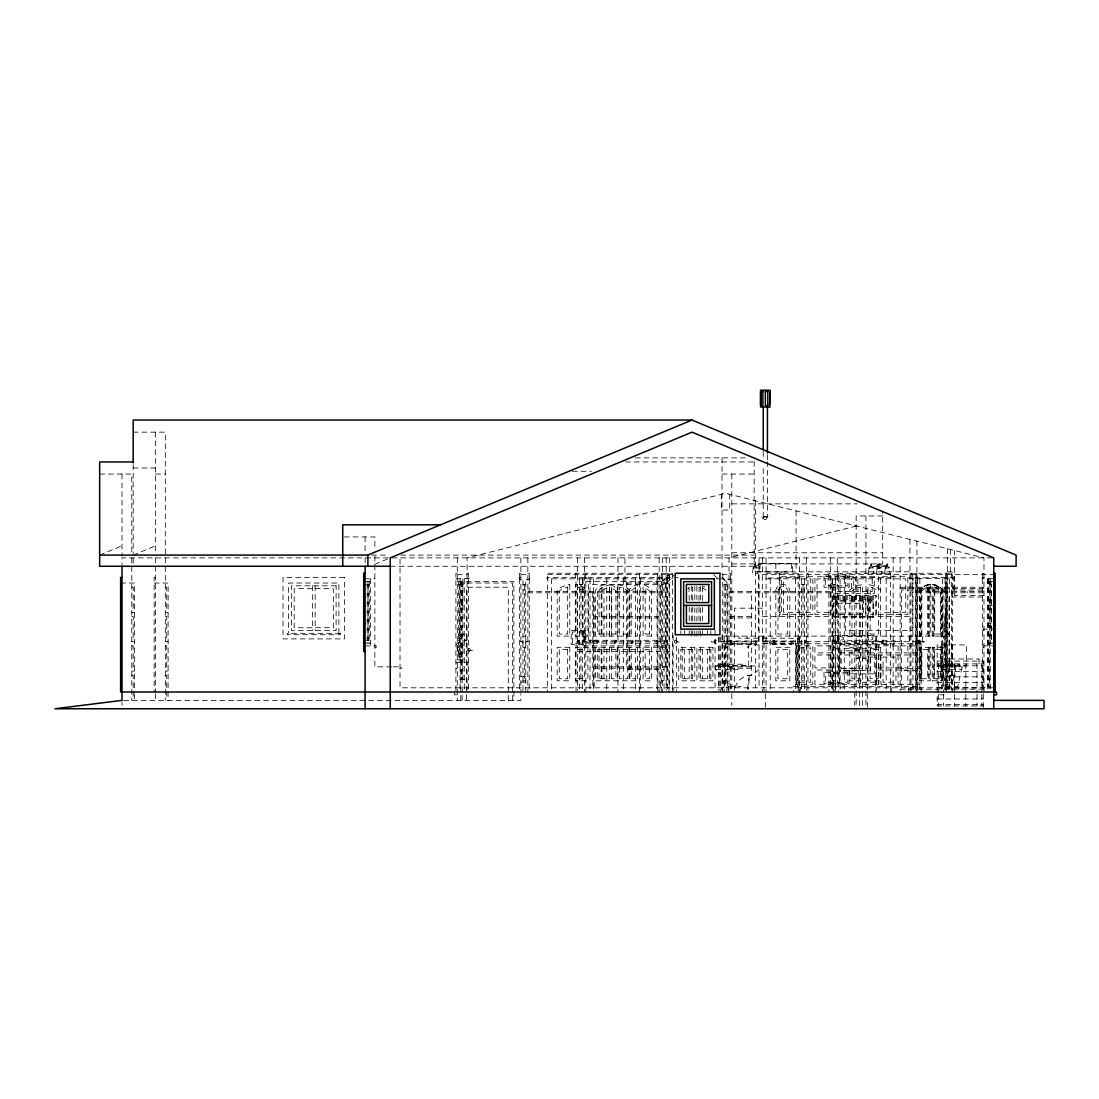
<?xml version="1.0" encoding="UTF-8"?>
<svg xmlns="http://www.w3.org/2000/svg" width="1099" height="1099" viewBox="0 0 1099 1099"><rect width="100%" height="100%" fill="white"/><g stroke="black" fill="none" stroke-linecap="round" stroke-linejoin="round"><path stroke-width="0.75" stroke-dasharray="5 3.75" d="M611.662 636.115L611.69 584.586A23.931 23.931 0 0 0 599.092 590.012L599.092 636.115M689.21 634.027L689.21 630.661M689.21 620.605L689.21 607.197M689.21 600.494L689.059 587.113A21.829 21.829 0 0 0 686.628 587.841M691.298 636.115L691.298 631.128M691.298 621.155L691.312 607.857M691.312 599.546L691.312 586.248M692.7 634.013L692.7 630.661M692.7 620.605L692.713 607.197M692.713 600.494L692.562 587.113A21.829 21.829 0 0 0 687.795 588.844M694.788 636.115L694.788 631.128M694.802 621.155L694.802 607.857M694.802 599.546L694.815 586.248M862.44 636.115L862.454 584.586A23.931 23.931 0 0 0 849.857 590.012L849.857 636.115M928.257 636.115L928.27 584.586L930.235 584.586L930.221 636.115L837.287 636.115M929.246 636.115L929.246 584.586A23.931 16.911 -90 0 0 920.344 590.012L920.344 636.115M747.444 689.197L749.367 675.239L748.488 689.197M950.237 675.239L949.22 689.197M958.699 689.197L957.875 686.408L962.284 665.98M870.861 564.611L870.381 567.015C865.201 568.897 876.947 568.897 871.782 567.015L871.301 564.611M878.98 564.611L878.499 567.015C873.334 568.897 885.066 568.897 879.901 567.015L879.42 564.611M887.099 564.611L886.618 567.015C881.453 568.897 893.199 568.897 888.019 567.015L887.539 564.611M754.793 564.13L754.477 567.015C749.175 568.897 761.195 568.897 755.892 567.015L755.411 564.611M944.989 689.197L945.813 686.408L941.417 665.98M948.629 665.623L949.055 664.236M763.242 517.835C767.871 514.607 767.871 521.063 763.242 517.835L763.242 464.973M916.772 640.195L916.772 643.217M917.019 641.418L915.673 641.83L918.998 641.885L915.233 641.706L917.253 641.995M917.761 643.217L918.984 640.195M919.973 643.217L919.973 640.195M753.213 568.004L752.417 573.705L757.939 573.705L757.156 568.004M869.103 568.004L868.32 573.705L873.842 573.705L873.046 568.004M877.222 568.004L876.439 573.705L881.961 573.705L881.178 568.004M885.354 568.004L884.558 573.705L890.08 573.705L889.297 568.004M591.592 643.217L592.457 641.706L591.592 640.195L589.833 640.195L588.968 641.706L589.833 643.217M597.169 643.217L598.048 641.706L597.169 640.195L595.424 640.195L594.559 641.706L595.424 643.217M773.902 643.217L774.768 641.706L773.902 640.195L772.157 640.195L771.278 641.706L772.157 643.217M666.159 583.033L674.539 574.653M782.103 571.851L779.315 574.653L779.315 616.553M918.791 641.349L918.791 642.05M920.948 641.459L924.122 641.885L920.948 641.953M923.902 641.349L923.902 642.05M759.011 669.648L751.51 675.239A16.76 16.76 0 0 0 734.75 689.815M720.917 689.197L724.887 686.408L741.207 686.408M466.512 640.552L466.814 640.483M520.734 641.349L520.953 641.582M527.671 641.528L527.671 641.885M577.621 641.528L577.621 641.885M584.256 641.528L584.256 641.885M659.043 641.349L659.263 641.582M665.98 641.528L665.98 641.885M729.145 641.349L729.145 641.953M799.44 641.349L799.22 641.83M806.378 641.528L806.68 641.459M857.11 658.287L857.11 658.644M864.968 658.644L864.872 658.589M99.652 555.091L122.003 545.777M133.185 555.091L155.536 545.777M374.759 564.337L388.689 558.526M635.414 587.608L631.224 590.809L631.224 634.027L635.414 634.027M460.096 631.925L459.039 632.241L459.039 635.249L460.096 635.552M856.492 526.009L729.022 557.88L729.022 690.282M458.242 640.744L459.643 640.401M910.961 577.442L910.961 578.843M946.527 578.843L946.527 577.442M455.893 578.843L469.081 578.486L468.82 577.538L467.075 577.442M520.857 577.442C516.626 576.741 520.225 581.234 522.959 578.843L522.959 691.999M525.748 691.999L525.748 578.843C528.482 581.234 532.081 576.741 527.85 577.442M639.604 578.843L640.305 578.143L639.604 577.442M661.268 578.843L661.955 578.143L661.268 577.442L547.398 577.442L546.711 578.143L547.398 578.843L667.546 578.843L668.948 577.442L678.165 577.442M672.437 577.442L671.736 578.143L672.437 578.843M722.73 578.843L723.43 578.143L722.73 577.442M726.92 691.999L726.92 578.843C729.654 581.234 733.253 576.741 729.022 577.442M798.176 577.442L797.476 578.143L798.176 578.843M830.308 577.442L828.206 578.143L828.907 578.843L828.907 691.999M890.382 578.843L891.069 578.143L890.382 577.442L840.089 577.442L838.688 578.843L838.688 691.999M983.976 577.442L982.231 577.538L981.97 578.486L995.158 578.843M792.585 563.471L759.052 563.471L792.585 563.471L792.585 571.851L759.052 571.851M133.185 432.154L165.317 432.154L165.317 554.459M635.346 457.885L747.073 457.885M625.551 461.951L754.161 461.951M133.185 468.009L155.536 468.009M572.249 471.265L591.413 471.265M99.652 474.054L131.784 474.054L131.784 554.459M155.536 474.054L165.317 474.054M722.029 474.054L754.161 474.054M731.81 503.864L857.33 503.864M882.689 515.967L856.148 515.967L856.148 708.759M344.33 536.93L374.869 536.93L374.869 549.816M731.81 552.756L882.689 552.756M371.627 555.091L388.785 555.091M400.792 555.091L754.161 555.091M992.122 557.88L122.003 557.88L122.003 564.584M731.81 563.938L882.689 563.938L882.689 511.612M759.011 564.103L757.857 565.545L755.453 566.04L759.011 568.43M754.793 564.611L755.562 564.611M390.241 566.26L754.161 566.26L754.161 458.049M753.021 567.977L757.348 567.977M868.966 567.977L873.197 567.977M877.084 567.977L881.316 567.977M885.203 567.977L889.434 567.977M759.052 568.65L758.818 563.883M755.562 571.851L909.931 571.851M947.558 571.851L951.748 571.851L954.536 574.653L993.757 574.653M457.294 573.252L455.893 573.252L455.893 691.999M467.075 573.252L468.476 573.252L468.476 577.442M520.857 573.252L519.47 573.252L519.47 577.442M527.85 573.252L529.237 573.252L529.237 577.442M729.022 573.252L730.409 573.252L730.409 577.442M766.044 573.252L799.564 573.252M806.556 573.252L807.957 573.252L808.644 578.143L807.957 578.843L807.957 691.999M830.308 573.252L828.907 573.252L828.907 577.442M837.287 573.252L838.688 573.252L838.688 577.442L840.089 578.843M909.972 573.252L952.448 573.252L952.448 691.999M983.976 573.252L982.575 573.252L982.575 577.442M457.294 574.653L467.075 574.653M520.857 574.653L527.85 574.653M547.398 574.653L666.159 574.653M672.3 574.653L668.948 574.653L660.568 583.033L660.568 687.809M722.029 574.653L729.022 574.653M759.052 574.653L758.351 574.653L758.351 630.524L759.052 630.524M762.541 574.653L952.476 574.653M779.315 576.741L780.015 576.741L780.015 614.465L779.315 614.465M954.536 576.741L953.836 576.741L953.836 593.501L954.536 593.501M155.536 577.442L154.135 577.442L154.135 691.999M666.159 577.442C669.099 576.975 668.92 581.371 673.138 578.843M799.564 577.442L765.344 578.143L766.044 578.843L810.746 578.843L810.746 612.363L783.505 612.363L783.505 578.843M806.556 577.442L807.957 577.442M837.287 577.442L838.688 577.442M365.088 578.843L374.869 578.843M716.452 578.843L719.241 578.843M720.642 578.843L724.131 578.843L724.131 691.999M953.836 578.843L954.536 578.843M365.088 581.632L370.679 581.632M457.294 581.632L513.879 581.632L513.879 700.379M585.822 581.632L664.057 581.632M988.166 581.632L993.757 581.632M120.615 583.033L134.586 583.033L134.586 692.233M154.135 583.033L168.106 583.033L168.106 700.379M666.846 583.033L624.946 583.033L624.946 557.88M987.465 583.033L990.268 583.033M366.489 584.421L369.278 584.421M458.695 584.421L464.286 584.421M522.959 584.586L525.748 584.586M579.53 584.586L582.333 584.586M623.545 584.421L588.611 584.421L588.611 640.305L623.545 640.305M626.334 584.421L664.057 584.586M724.131 584.586L726.92 584.586M801.666 584.586L804.454 584.586M832.396 584.586L835.199 584.586M932.186 584.586L934.164 584.586A23.931 16.911 -90 0 1 943.066 590.012L943.066 636.115L932.199 636.115L932.186 584.586A23.931 16.911 -90 0 1 941.087 590.012L941.087 636.115L943.066 636.115M989.567 584.421L991.655 584.421L991.655 640.305L989.567 640.305M579.53 584.75L582.333 584.75M801.666 584.75L804.454 584.75M461.484 585.822L462.885 585.822M461.484 586.11L462.885 586.11M461.484 586.811L462.885 586.811M131.784 587.223L133.185 587.223L133.185 608.173L131.784 608.173M165.317 587.223L166.718 587.223L166.718 608.173L165.317 608.173M900.15 587.223L983.976 587.223M312.35 588.611L294.189 588.611L294.189 627.735L312.35 627.735M315.152 588.611L333.313 588.611L333.313 627.735L315.152 627.735M900.15 588.611L983.976 588.611M522.959 590.012L525.748 590.012M579.53 590.012L582.333 590.012M661.268 590.012L664.057 590.012M724.131 590.012L726.92 590.012M801.666 590.012L804.454 590.012M832.396 590.012L835.199 590.012M865.93 590.012L867.331 590.012L867.331 708.759M982.575 590.012L901.551 590.012L901.551 687.809M527.85 591.413L662.656 591.413M729.022 591.413L830.308 591.413M837.287 591.413L851.615 591.413L851.615 578.843M916.923 591.413L983.976 591.413M527.85 592.814L662.656 592.814M729.022 592.814L830.308 592.814M916.923 592.814L983.976 592.814M835.199 593.501L853.703 593.501L853.703 576.741L835.199 576.741L835.199 691.999M461.484 593.57L462.885 593.57M461.484 594.559L462.885 594.559M461.484 595.548L462.885 595.548M983.976 595.603L954.536 595.603L954.536 550.517M833.798 596.647L875.711 596.647M982.575 597.004L946.253 597.004L946.253 633.326L949.055 633.326M833.798 597.691L875.711 597.691M833.798 598.749L875.711 598.749M833.798 599.793L875.711 599.793M461.484 602.293L462.885 602.293M989.567 602.582L991.655 602.582M461.484 602.994L462.885 602.994M837.287 603.282L862.262 603.282L862.262 613.063L837.287 613.063M461.484 604.271L462.885 604.271M988.166 605.384L992.356 605.384M461.484 605.673L462.885 605.673M762.541 608.173L734.613 608.173L734.613 690.282M131.784 612.363L134.586 612.363M165.317 612.363L168.106 612.363M779.315 612.363L780.015 612.363M828.907 612.363L817.038 612.363L817.038 578.843L905.741 578.843L905.741 612.363L880.601 612.363M878.499 614.465L907.843 614.465L907.843 576.741L878.499 576.741L878.499 634.027L870.12 634.027L870.257 587.113A21.829 21.829 0 0 1 877.208 590.108L878.499 591.07M131.784 616.553L133.185 616.553L133.185 637.516L131.784 637.516M165.317 616.553L166.718 616.553L166.718 637.516L165.317 637.516M659.166 616.553L594.202 616.553L594.202 592.814M729.022 616.553L751.373 616.553M762.541 616.553L833.097 616.553L833.097 595.603L876.411 595.603L876.411 616.553L909.931 616.553M833.798 616.553L875.711 616.553M833.798 617.253L875.711 617.253L875.711 595.603M659.166 617.954L594.202 617.954L594.202 641.706L659.166 641.706M729.022 617.954L751.373 617.954M989.567 623.545L990.968 623.545M988.166 626.334L989.567 626.334M982.575 629.136L993.757 629.136M982.575 630.524L983.976 630.524M946.253 631.224L944.233 631.224L946.253 611.937L945.566 611.937L943.464 631.925L946.253 631.925M461.484 633.326L462.885 633.326M585.822 634.027L577.442 634.027L577.579 587.113A21.829 21.829 0 0 1 584.531 590.108L585.822 591.07M627.735 634.027L619.355 634.027L619.493 587.113A21.829 21.829 0 0 1 626.444 590.108L627.735 591.07M460.096 634.714L464.286 634.714M949.055 634.714L946.253 634.714L946.253 689.197M833.798 635.414L875.711 635.414L875.711 691.999M522.959 636.115L525.748 636.115M661.268 636.115L664.057 636.115M724.131 636.115L835.199 636.115M932.199 636.115L934.177 636.115L934.164 584.586M946.253 636.115L943.464 636.115L945.566 666.763L946.253 666.763M946.253 636.816L944.206 636.816L946.253 666.722M460.096 638.56L459.547 642.709L457.349 643.918L457.047 647.751L460.096 654.633M464.286 638.794L464.286 641.816M464.63 640.016L466.993 640.016L464.63 640.593M522.959 640.195L522.959 643.217M525.748 640.195L525.748 643.217M579.53 640.195L579.187 643.217M582.333 640.195L582.676 643.217M661.268 640.195L660.911 643.217M664.057 640.195L664.4 643.217L585.822 643.107M724.131 640.195L724.131 643.217M726.92 640.195L726.92 643.217M801.666 640.195L801.666 643.217M804.454 640.195L804.454 643.217M366.489 640.305L369.278 640.305M626.334 640.305L661.268 640.305M832.396 640.305L835.199 640.305M578.143 641.005L579.53 641.005M726.906 641.005L757.664 641.005L757.664 641.706M804.454 641.005L805.855 641.005M522.602 641.418L520.253 641.418L522.602 641.995M526.105 641.418L528.454 641.418L526.105 641.995M579.187 641.418L576.824 641.418L579.187 641.995M582.676 641.418L585.039 641.418M660.911 641.418L658.562 641.418L660.911 641.995M664.4 641.418L666.763 641.418M723.774 641.418L721.425 641.418L723.774 641.995M727.277 641.418L729.626 641.418L727.277 641.995M798.959 641.418L801.322 641.418M804.811 641.418L807.161 641.418L804.811 641.995M131.784 641.706L134.586 641.706M165.317 641.706L168.106 641.706M724.131 641.706L759.052 641.706M762.541 641.706L833.097 641.706M833.798 641.706L922.514 641.706M460.096 642.05L459.533 642.05A3.682 3.682 0 0 0 456.428 646.143L458.077 651.597L460.096 653.932M582.676 641.995L585.039 641.995M664.4 641.995L666.763 641.995M798.959 641.995L801.322 641.995M578.143 642.407L579.53 642.407M804.454 642.407L805.855 642.407M365.088 643.107L370.679 643.107M729.022 643.107L751.373 643.107M762.541 643.107L796.775 643.107L796.775 643.794M832.396 643.107L835.199 643.107M836.586 643.107L872.908 643.107M988.166 643.107L993.757 643.107M724.131 643.794L759.052 643.794M762.541 643.794L833.097 643.794M837.287 643.794L922.514 643.794L922.514 636.115M759.011 644.934L748.721 644.934L748.721 665.98M131.784 645.896L133.185 645.896L133.185 666.846L131.784 666.846M165.317 645.896L166.718 645.896L166.718 666.846L165.317 666.846M365.088 645.896L376.27 645.896L376.27 647.297L374.869 647.297M460.096 645.896L464.286 645.896M725.532 645.896L724.832 645.896L724.832 652.875L725.532 652.875M796.074 645.896L812.834 645.896L812.834 684.32L796.074 684.32M982.575 645.896L993.757 645.896M748.721 646.391L747.842 646.391L747.842 647.613L748.721 647.613M747.842 646.858L748.721 646.858M522.959 647.297L525.748 647.297M724.131 647.297L726.92 647.297M801.666 647.297L804.454 647.297M832.396 647.297L835.199 647.297M862.44 647.297L849.857 647.297L849.857 680.817L862.44 680.817M982.575 647.297L983.976 647.297M461.484 647.984L462.885 647.984M796.074 647.984L796.775 647.984M798.176 647.984L810.746 647.984L810.746 682.218L798.176 682.218M835.199 648.685L874.309 648.685L874.309 673.838M577.442 649.385L585.822 649.385M609.574 649.385L597.691 649.385L597.691 678.729L609.574 678.729M611.662 649.385L615.866 649.385L615.866 678.729L611.662 678.729M627.735 649.385L619.355 649.385L619.355 678.729L627.735 678.729L627.735 583.033M635.414 649.385L631.224 649.385L631.224 678.729L635.414 678.729M798.176 649.385L797.476 651.487L798.176 651.419M860.338 649.385L851.959 649.385L851.959 678.729L860.338 678.729M878.499 649.385L870.12 649.385L870.12 678.729L878.499 678.729M798.176 650.086L797.476 650.086L797.476 686.408M577.442 651.487L672.437 651.487M796.074 652.875L796.775 652.875M860.338 652.875L919.011 652.875L919.011 645.896L860.338 645.896L860.338 684.32L919.011 684.32L919.011 670.692L900.15 670.692M725.532 654.977L724.832 654.977L724.832 684.32L725.532 684.32M796.074 654.977L796.775 654.977M860.338 654.977L919.011 654.977L919.011 668.59L900.15 668.59M859.638 656.955L859.638 659.977M458.695 657.078L461.484 657.078M724.832 657.078L725.532 657.078M796.074 657.078L796.775 657.078M859.294 658.177L856.932 658.177L859.294 658.754M862.784 658.177L865.147 658.177L862.784 658.754M941.362 658.988L979.085 658.988M457.294 659.867L462.885 659.867M862.44 659.977L862.44 656.955L876.755 657.078L876.755 682.218L862.44 682.218M937.172 661.09L983.275 661.09L983.275 708.759M455.893 662.656L468.476 662.656M467.075 664.057L468.476 664.057M937.172 663.878L983.275 663.878M937.172 665.802L983.275 665.802M715.161 665.98L759.011 665.98M937.172 665.98L966.516 665.98L966.516 644.934L937.172 644.934L937.172 705.97L983.275 705.97M391.629 666.846L374.869 666.846L374.869 551.437M393.318 666.846L401.41 666.846L401.41 668.247L400.022 668.247M666.846 666.846L594.202 666.846L594.202 643.107M751.373 666.846L715.161 666.846L715.655 669.648L721.356 675.239L724.887 686.408M941.417 666.846L962.284 666.846M878.499 667.904L907.843 667.904L907.843 654.977M455.893 668.247L457.294 668.247M659.166 668.247L594.202 668.247L594.202 687.809M729.022 668.247L751.373 668.247M724.832 668.59L725.532 668.59M627.763 669.648L664.03 669.648M715.655 669.648L738.349 669.648M941.719 669.648L961.982 669.648M878.499 669.992L907.843 669.992L907.843 684.32M724.832 670.692L725.532 670.692M131.784 671.036L134.586 671.036M165.317 671.036L168.106 671.036M937.172 671.338L983.275 671.338M833.798 673.838L875.711 673.838M131.784 675.239L133.185 675.239L133.185 696.189L131.784 696.189M165.317 675.239L166.718 675.239L166.718 696.189L165.317 696.189M747.457 675.239L751.51 675.239L751.373 591.413M520.857 676.627L527.85 676.627M937.172 676.86L983.275 676.86M461.484 677.327L462.885 677.327M577.442 678.729L585.822 678.729M460.096 679.429L464.286 679.429M522.959 680.817L525.748 680.817M661.268 680.817L664.057 680.817M724.131 680.817L726.92 680.817M801.666 680.817L804.454 680.817M832.396 680.817L835.199 680.817M520.857 682.218L527.85 682.218M724.832 682.218L725.532 682.218M796.074 682.218L796.775 682.218M937.172 682.397L983.275 682.397M833.097 686.408L793.286 686.408L793.286 691.999M833.798 686.408L921.113 686.408M945.813 686.408L957.875 686.408M987.465 686.408L990.268 686.408M993.757 687.809L400.022 687.809L400.022 557.88M937.172 687.919L983.275 687.919M900.15 689.197L983.976 689.197M457.294 694.788L454.505 694.788L454.505 691.999M939.975 694.788L944.165 694.788M937.172 698.978L983.275 698.978M123.638 700.379L520.857 700.379L520.857 693.675M937.172 704.514L983.275 704.514M722.826 578.239L727.62 583.033L727.62 687.809M713.649 574.653L718.444 579.434M917.761 640.195L918.984 643.217M954.646 664.236L955.058 665.623M954.468 689.197L953.465 675.239M933.188 636.115L933.175 584.586A23.931 16.911 -90 0 1 942.077 590.012L942.077 636.115M868.018 636.115L868.004 584.586A23.931 23.931 0 0 1 880.601 590.012M702.467 600.494L702.618 587.113A21.829 21.829 0 0 1 705.05 587.841M702.467 607.197L702.467 620.605M702.467 630.661L702.481 634.027M700.365 586.248L700.365 599.546M700.365 607.857L700.379 621.155M700.379 631.128L700.379 636.115M698.964 600.494L699.129 587.113A21.829 21.829 0 0 1 706.08 590.108M698.978 607.197L698.978 620.605M698.978 630.661L698.978 634.013M696.862 586.248L696.876 599.546M696.876 607.857L696.876 621.155M696.89 631.128L696.89 636.115M617.253 636.115L617.24 584.586A23.931 23.931 0 0 1 629.823 590.012L629.823 636.115M990.968 581.632L990.968 643.107M990.268 578.843L990.268 688.908M989.567 581.632L989.567 686.408M988.866 578.843L988.866 690.598M988.166 578.843L988.166 686.408M987.465 578.843L987.465 688.908M983.976 691.999L983.976 557.88L725.532 493.272L467.075 557.88L467.075 690.282M982.575 578.843L982.575 691.999M981.819 663.878L981.819 692.494M981.819 694.183L981.819 705.97M978.962 658.988L979.085 663.878M976.997 663.878L976.997 692.494M976.997 694.183L976.997 705.97M967.216 591.413L967.216 592.814M965.815 663.878L965.815 692.494M965.815 694.183L965.815 705.97M955.842 665.98L955.072 675.239L948.616 675.239L947.846 665.98M954.646 663.878L954.646 692.494M954.646 694.183L954.646 705.97M951.844 644.934L951.844 689.197M951.459 573.252L951.459 690.282M950.443 549.5L950.443 574.653M949.495 578.843L949.495 690.282M949.055 597.004L949.055 689.197M947.558 548.772L947.558 687.809M947.022 578.843L946.981 691.999M946.527 573.252L946.527 691.999M945.538 573.252L945.538 690.282M945.044 578.843L945.044 691.999M943.464 663.878L943.464 692.494M943.464 694.183L943.464 705.97M942.571 578.843L942.571 691.999M942.077 647.297L942.077 680.817M941.5 658.988L941.5 663.878M941.362 588.611L941.362 689.197M941.087 647.297L941.087 680.817M938.642 663.878L938.642 692.494M938.642 694.183L938.642 705.97M934.177 647.297L934.177 680.817M933.188 647.297L933.188 680.817M929.246 647.297L929.246 680.817M928.257 647.297L928.257 680.817M921.333 636.115L921.333 590.012A23.931 16.911 -90 0 1 930.235 584.586M921.333 647.297L921.333 680.817M921.113 643.794L921.113 691.999M920.344 647.297L920.344 680.817M919.849 578.843L919.849 690.282M919.355 636.115L919.355 590.012A23.931 16.911 -90 0 1 928.27 584.586M917.39 578.843L917.39 690.282M916.923 541.12L916.923 691.999M916.896 573.252L916.896 690.282M915.907 573.252L915.907 690.282M915.412 578.843L915.412 691.999M912.939 578.843L912.939 691.999M912.733 574.653L912.733 630.524L845.667 630.524L845.667 574.653M910.961 573.252L910.961 691.999M909.931 539.375L909.972 690.282M909.23 636.115L909.23 641.706M908.543 687.809L908.543 691.999M907.843 645.896L907.843 652.875M900.15 557.88L900.15 690.296M898.062 645.896L898.062 652.875M898.062 654.977L898.062 684.32M895.273 641.706L895.273 641.005L864.515 641.005L864.515 641.706M893.872 641.005L893.872 644.495L836.586 644.495L836.586 641.706M893.171 557.88L893.171 687.809M891.77 687.809L891.77 691.999M890.382 691.999L890.382 573.252L840.089 573.252L840.089 691.999M887.704 564.13L886.934 564.13M886.179 578.843L886.179 691.999M880.945 654.977L880.945 684.32M880.601 578.843L880.601 636.115M879.585 564.13L878.815 564.13M878.857 654.977L878.857 684.32M878.499 645.896L878.499 684.32M876.411 636.115L876.411 690.337M872.908 617.253L872.908 600.494L836.586 600.494L836.586 617.253M872.908 641.706L872.908 644.495M872.221 578.843L872.221 591.413L854.747 591.413L854.747 705.366M871.466 564.13L870.696 564.13M870.463 648.685L870.463 670.349L839.032 670.349L839.032 648.685M868.553 599.793L868.553 616.553M865.93 515.967L865.93 708.759M865.751 599.793L865.751 616.553M862.44 595.603L862.44 705.338M859.638 595.603L859.638 708.759M857.893 578.843L857.893 591.413M849.17 574.64L849.17 587.223L824.016 587.223L824.016 574.64M844.279 578.843L844.279 691.999M837.988 636.115L837.988 641.706M837.287 557.88L837.287 687.809M835.542 578.843L835.542 691.999M834.498 640.305L834.498 643.107M833.798 584.586L833.798 691.999M833.097 636.115L833.097 690.337M832.396 578.843L832.396 690.282M832.053 578.843L832.053 691.999M830.308 557.88L830.308 687.809M806.556 557.88L806.556 690.282M804.454 578.843L804.454 691.999M803.067 584.586L803.067 636.115M803.067 647.297L803.067 680.817M801.666 578.843L801.666 691.999M800.264 636.115L800.264 638.217L738.803 638.217L738.803 636.115M800.264 687.809L800.264 691.999M799.564 557.88L799.564 691.999M798.877 638.217L798.877 687.809M798.176 573.252L798.176 691.999M797.476 638.217L797.476 643.794M796.775 645.896L796.775 684.32M796.074 510.911L796.074 571.851M796.074 643.107L796.074 686.408M795.374 578.843L795.374 691.999M794.673 641.706L794.673 641.005L763.942 641.005L763.942 641.706M793.286 641.005L793.286 641.706M791.884 641.706L791.884 644.495L769.534 644.495L769.534 641.706M791.596 563.553L791.596 571.768M789.796 636.115L789.796 590.012A7.157 7.157 0 0 0 775.825 590.012L775.825 636.115M788.395 591.413L788.395 592.814M775.825 563.553L775.825 571.768M770.234 578.843L770.234 691.999M767.432 454.739L767.432 459.863M767.432 461.566L767.432 517.835M766.044 557.88L766.044 691.999M765.344 641.005L765.344 641.706M765.344 693.675L765.344 708.759M763.942 636.115L763.942 638.217M763.942 643.107L763.942 691.999M763.242 451.332L763.242 458.159M763.242 636.115L763.242 641.706M762.541 557.88L762.541 691.999M760.041 563.553L760.041 571.768M759.052 557.88L759.052 687.809M758.351 636.115L758.351 641.706M756.263 641.005L756.263 644.495L728.321 644.495L728.321 641.005M755.562 500.773L755.562 687.809M747.183 636.115L747.183 638.217M731.81 474.054L731.81 691.999M731.81 693.675L731.81 705.407M730.409 578.843L730.409 691.999M729.722 494.316L729.722 510.032L721.329 510.032L721.329 494.316M728.321 686.408L728.321 691.999M725.532 584.586L725.532 636.115M725.532 643.794L725.532 686.408M722.73 573.252L722.73 691.999M722.029 457.885L722.029 571.562M722.029 635.414L722.029 690.282M720.642 637.132L720.642 691.999M719.241 637.132L719.241 690.282M718.54 637.132L718.54 690.282M715.051 630.277L715.051 691.999M710.861 630.716L710.861 634.027M709.459 647.297L709.459 680.817M707.371 630.716L707.371 634.013M707.371 649.385L707.371 678.729M702.481 649.385L702.481 678.729M700.379 647.297L700.379 680.817M691.298 647.297L691.298 680.817M689.197 649.385L689.197 678.729M684.32 630.716L684.32 634.013M684.32 649.385L684.32 678.729M682.218 647.297L682.218 680.817M680.817 630.716L680.817 634.027M676.627 637.132L676.627 691.999M673.138 635.414L673.138 691.999M672.437 690.282L672.437 573.252L547.398 573.252L547.398 691.999M669.648 557.88L669.648 687.809M668.948 573.252L668.948 691.999M667.546 573.252L667.546 577.442M667.546 578.843L667.546 690.282M666.846 578.843L666.846 687.809M666.159 557.88L666.159 690.282M665.458 583.033L665.458 666.846M664.057 578.843L664.057 691.999M662.656 557.88L662.656 691.999M661.268 573.252L661.268 691.999M659.166 557.88L659.166 691.999M657.765 573.252L657.078 578.143L657.765 578.843L657.765 691.999M657.078 578.843L657.078 691.999M651.487 647.297L651.487 680.817L643.107 680.817L643.107 647.297M640.305 578.843L640.305 691.999M639.604 573.252L639.604 691.999M637.516 647.297L637.516 680.817L595.603 680.817L595.603 647.297M635.414 578.843L635.414 691.999M630.524 666.846L630.524 669.648M629.823 647.297L629.823 680.817M629.136 636.115L629.136 590.012A13.971 13.971 0 0 1 636.06 585.094L637.516 584.75L637.516 636.115L595.603 636.115L595.603 590.012A13.971 13.971 0 0 1 602.527 585.094L603.983 584.75L603.983 636.115M629.136 647.297L629.136 680.817M626.334 581.632L626.334 666.846M623.545 578.843L623.545 691.999M617.954 557.88L617.954 691.999M617.253 647.297L617.253 680.817M611.662 647.297L611.662 680.817M609.574 636.115L609.574 584.75L611.03 585.094A13.971 13.971 0 0 1 617.954 590.012M609.574 647.297L609.574 680.817M606.772 578.843L606.772 691.999M603.983 647.297L603.983 680.817M601.895 634.027L601.895 587.608L597.691 590.809L597.691 634.027L609.574 634.027L609.437 587.113A21.829 21.829 0 0 0 602.472 590.108L601.194 591.07L601.194 634.027M601.895 649.385L601.895 678.729M601.194 649.385L601.194 678.729M599.092 647.297L599.092 680.817M593.501 578.843L593.501 691.999M592.814 592.814L592.814 687.809M590.012 578.843L590.012 691.999M587.924 647.297L587.924 680.817L575.34 680.817L575.34 647.297L668.247 647.297L668.247 645.896L581.632 645.896L581.632 647.297M585.822 573.252L585.822 691.999M584.421 557.88L584.421 691.999M583.033 578.843L583.033 645.896M582.333 578.843L582.333 691.999M580.931 584.586L580.931 636.115M580.931 647.297L580.931 680.817M579.53 578.843L579.53 691.999M578.143 643.107L578.143 640.305L577.786 643.107M577.442 557.88L577.442 690.282M576.041 573.252L575.34 578.143L576.041 578.843L576.041 691.999M551.602 578.843L551.602 691.999M529.237 578.843L529.237 690.282M527.85 557.88L527.85 691.999M524.347 584.586L524.347 636.115M524.347 647.297L524.347 680.817M520.857 557.88L520.857 691.999M519.47 578.843L519.47 691.999M512.477 700.379L512.477 583.033L462.184 583.033L462.184 700.379M508.288 700.379L508.288 587.223L466.374 587.223L466.374 700.379M468.476 578.843L468.476 691.999M464.286 578.843L464.286 688.908M462.885 578.843L462.885 679.429M461.484 581.632L461.484 679.429M460.783 581.632L460.783 700.379M460.096 578.843L460.096 688.908M459.396 584.421L459.396 657.078M458.695 581.632L458.695 659.867M457.294 557.88L457.294 700.379M370.679 578.843L370.679 645.896M369.278 581.632L369.278 643.107M368.591 584.421L368.591 640.305M367.89 581.632L367.89 643.107M367.19 584.421L367.19 640.305M365.088 536.93L365.088 553.044M365.088 557.88L365.088 564.584M338.89 633.326L338.89 583.033L288.597 583.033L288.597 633.326M315.152 585.822L315.152 630.524M312.35 585.822L312.35 630.524M165.317 557.88L165.317 700.379M155.536 432.154L155.536 554.459M155.536 557.88L155.536 564.584M155.536 566.26L155.536 691.999M155.536 693.675L155.536 700.379M134.586 693.854L134.586 700.379M133.185 464.492L133.185 553.374M133.185 558.278L133.185 564.666M131.784 557.88L131.784 700.379M122.003 474.054L122.003 556.369M122.003 702.055L122.003 705.407M459.753 653.932A13.161 13.161 0 0 1 456.428 646.143M702.275 585.863A23.931 23.931 0 0 1 704.816 586.962M567.675 587.086L567.661 634.027L559.281 634.027L559.281 591.07L560.572 590.108A21.829 21.829 0 0 1 567.524 587.113L567.675 587.086M569.777 584.586L569.763 636.115L557.179 636.115L557.179 590.012A23.931 23.931 0 0 1 569.777 584.586M860.352 587.086L860.338 634.013L851.959 634.013L851.959 591.07L853.25 590.108A21.829 21.829 0 0 1 860.201 587.113L860.352 587.086M927.776 587.086L927.762 634.027L921.827 634.027L921.827 591.07L922.734 590.108A21.829 15.427 -90 0 1 927.652 587.113L927.776 587.086M877.016 565.312L877.62 568.046L880.409 568.32L881.384 567.221L880.78 564.474L879.434 563.883L877.016 565.312M877.222 565.394L877.084 566.727L878.994 568.417L881.178 567.125L880.629 564.652L878.101 564.405L877.222 565.394M585.149 577.964C586.001 580.629 587.223 576.082 585.149 577.964M614.492 641.528C615.344 644.193 616.566 639.645 614.492 641.528M631.252 641.528C632.104 644.193 633.326 639.645 631.252 641.528M909.024 577.964L909.972 578.843L953.437 578.143L952.448 577.442L909.024 577.964M761.95 517.478C767.83 524.044 772.556 512.78 761.95 517.478M778.243 589.407L777.913 634.027L787.695 634.027L787.365 589.407A5.055 5.055 0 0 0 778.243 589.407M916.525 640.195L916.525 643.217L918.008 643.217L918.008 640.195L916.525 640.195M918.737 640.195L918.737 643.217L920.22 643.217L920.22 640.195L918.737 640.195M919.492 641.418L921.511 641.706L919.492 641.418M468.298 648.575L467.418 650.086L468.298 651.597L470.042 651.597L470.922 650.086L470.042 648.575L468.298 648.575M675.061 640.195L674.182 641.706L675.061 643.217L676.805 643.217L677.685 641.706L676.805 640.195L675.061 640.195M714.872 640.195L714.007 641.706L714.872 643.217L716.617 643.217L717.496 641.706L716.617 640.195L714.872 640.195M882.524 640.195L881.645 641.706L882.524 643.217L884.269 643.217L885.135 641.706L884.269 640.195L882.524 640.195M944.329 664.236L943.203 665.623L960.485 665.623L959.372 664.236L944.329 664.236M718.911 664.236L717.029 665.623L745.919 665.623L744.037 664.236L718.911 664.236M721.906 641.349L721.906 642.05L721.906 641.349M597.98 641.349L596.317 641.953L600.507 642.05L597.98 641.349M590.699 641.953L586.509 642.05L586.509 641.349L590.699 641.953M470.839 649.743L469.191 650.333L473.381 650.429L470.839 649.743M677.602 641.349L675.94 641.953L680.144 642.05L677.602 641.349M715.737 641.953L711.548 642.05L711.548 641.349L715.737 641.953M774.699 641.349L773.037 641.953L777.227 642.05L774.699 641.349M883.376 641.953L879.186 642.05L879.186 641.349L883.376 641.953M755.659 564.227L754.697 564.227L755.659 564.323M871.562 564.227L870.6 564.227L871.562 564.323M879.681 564.227L878.719 564.227L879.681 564.323M887.8 564.227L886.838 564.227L887.8 564.323M887.621 565.958L871.301 566.48L887.621 565.958M847.865 576.041L825.322 576.041L825.322 585.822L847.865 585.822L847.865 576.041M812.834 576.741L781.403 576.741L781.403 614.465L812.834 614.465L812.834 576.741M831.009 576.741L814.936 576.741L814.936 614.465L831.009 614.465L831.009 576.741M874.309 576.741L855.805 576.741L855.805 593.501L874.309 593.501L874.309 576.741M344.482 577.442L283.02 577.442L283.02 638.904L344.482 638.904L344.482 577.442M336.102 585.822L291.4 585.822L291.4 630.524L336.102 630.524L336.102 585.822M863.663 601.895L835.886 601.895L835.886 614.465L863.663 614.465L863.663 601.895M873.609 601.895L869.597 601.895L869.597 614.465L873.609 614.465L873.609 601.895M585.121 630.524L571.15 630.524L571.15 644.495L585.121 644.495L585.121 630.524M583.734 631.925L572.552 631.925L572.552 643.107L583.734 643.107L583.734 631.925M340.292 633.326L287.21 633.326L287.21 634.714L340.292 634.714L340.292 633.326M615.866 634.027L611.662 634.027L611.662 587.608L615.866 590.809L615.866 634.027M649.385 634.027L645.195 634.027L645.195 587.608L649.385 590.809L649.385 634.027M940.593 634.013L934.672 634.013L934.768 587.113A21.829 15.427 -90 0 1 939.686 590.108L940.593 591.07L940.593 634.013M587.924 636.115L575.34 636.115L575.327 584.586A23.931 23.931 0 0 1 587.924 590.012L587.924 636.115M651.487 636.115L643.107 636.115L643.107 584.75L644.563 585.094A13.971 13.971 0 0 1 651.487 590.012L651.487 636.115M861.74 636.472L847.769 636.472L847.769 640.662L861.74 640.662L861.74 636.472M806.199 640.305L805.855 643.107L806.199 640.305M831.009 645.896L814.936 645.896L814.936 652.875L831.009 652.875L831.009 645.896M858.25 645.896L839.389 645.896L839.389 652.875L858.25 652.875L858.25 645.896M942.887 646.391L940.098 646.858L942.887 647.613L942.887 646.391M569.763 647.297L557.179 647.297L557.179 680.817L569.763 680.817L569.763 647.297M694.788 647.297L678.729 647.297L678.729 680.817L694.788 680.817L694.788 647.297M712.949 647.297L696.89 647.297L696.89 680.817L712.949 680.817L712.949 647.297M789.796 647.297L775.825 647.297L775.825 680.817L789.796 680.817L789.796 647.297M880.601 647.297L868.018 647.297L868.018 680.817L880.601 680.817L880.601 647.297M930.221 647.297L919.355 647.297L919.355 680.817L930.221 680.817L930.221 647.297M943.066 647.297L932.199 647.297L932.199 680.817L943.066 680.817L943.066 647.297M567.661 649.385L559.281 649.385L559.281 678.729L567.661 678.729L567.661 649.385M649.385 649.385L645.195 649.385L645.195 678.729L649.385 678.729L649.385 649.385M692.7 649.385L680.817 649.385L680.817 678.729L692.7 678.729L692.7 649.385M710.861 649.385L698.978 649.385L698.978 678.729L710.861 678.729L710.861 649.385M787.695 649.385L777.913 649.385L777.913 678.729L787.695 678.729L787.695 649.385M927.762 649.385L921.827 649.385L921.827 678.729L927.762 678.729L927.762 649.385M940.593 649.385L934.672 649.385L934.672 678.729L940.593 678.729L940.593 649.385M868.375 650.787L841.133 650.787L841.133 668.247L868.375 668.247L868.375 650.787M831.009 654.977L814.936 654.977L814.936 667.904L831.009 667.904L831.009 654.977M858.25 654.977L839.389 654.977L839.389 668.59L858.25 668.59L858.25 654.977M895.96 657.078L883.046 657.078L883.046 682.218L895.96 682.218L895.96 657.078M831.009 669.992L814.936 669.992L814.936 684.32L831.009 684.32L831.009 669.992M858.25 670.692L839.389 670.692L839.389 684.32L858.25 684.32L858.25 670.692M849.17 671.036L824.016 671.036L824.016 683.619L849.17 683.619L849.17 671.036M847.865 672.437L825.322 672.437L825.322 682.218L847.865 682.218L847.865 672.437M837.287 639.769A1.401 1.401 0 0 0 839.389 638.56A1.401 1.401 0 0 0 837.287 637.351A1.401 1.401 0 0 0 837.287 639.769M841.477 639.769A1.401 1.401 0 0 0 843.579 638.56A1.401 1.401 0 0 0 841.477 637.351A1.401 1.401 0 0 0 841.477 639.769M866.63 639.769A1.401 1.401 0 0 0 868.718 638.56A1.401 1.401 0 0 0 866.63 637.351A1.401 1.401 0 0 0 866.63 639.769M870.82 639.769A1.401 1.401 0 0 0 872.908 638.56A1.401 1.401 0 0 0 870.82 637.351A1.401 1.401 0 0 0 870.82 639.769M631.224 642.915A1.401 1.401 0 0 0 633.326 641.706A1.401 1.401 0 0 0 631.224 640.483A1.401 1.401 0 0 0 631.224 642.915M614.465 642.915A1.401 1.401 0 0 0 616.566 641.706A1.401 1.401 0 0 0 614.465 640.483A1.401 1.401 0 0 0 614.465 642.915"/><path stroke-width="1.5" d="M99.652 555.091L367.89 555.091L691.999 420.038L1016.108 555.091L1016.108 566.26L993.757 566.26M760.426 390.241L770.262 390.241M760.426 407.001L770.262 407.001M691.999 420.038L133.185 420.038L133.185 462.885M133.185 461.951L99.652 461.951L99.652 566.26L390.241 566.26M440.534 524.814L342.737 524.814L342.737 566.26M365.088 573.252L363.7 573.252L363.7 651.487L365.088 651.487M993.757 573.252L995.158 573.252L995.158 691.999M122.003 577.442L120.615 577.442L120.615 691.999L996.546 691.999L996.546 694.788L993.757 694.788M683.619 605.384L711.561 605.384M993.757 651.487L995.158 651.487M993.757 700.379L1044.05 700.379L1044.05 708.759L54.95 708.759L122.003 700.379L122.003 566.26M993.757 708.759L993.757 557.88L691.999 432.154L390.241 557.88L390.241 708.759M767.432 407.001L767.432 453.035M763.242 407.001L763.242 449.628M761.085 391.629L761.085 405.6M708.759 605.384L708.759 623.545L686.408 623.545L686.408 605.384M367.89 555.091L367.89 566.26M365.088 566.26L365.088 708.759M762.885 391.629L760.426 391.629L760.426 405.6L762.885 405.6L762.885 391.629M767.803 391.629L765.344 391.629L765.344 405.6L767.803 405.6L767.803 391.629M770.262 391.629L769.602 405.6L770.262 391.629M719.941 573.252L675.239 573.252L675.239 634.714L719.941 634.714L719.941 573.252M714.35 578.843L680.817 578.843L680.817 629.136L714.35 629.136L714.35 578.843M711.561 581.632L683.619 581.632L683.619 626.334L711.561 626.334L711.561 581.632M708.759 584.421L686.408 584.421L686.408 602.582L708.759 602.582L708.759 584.421"/></g></svg>
